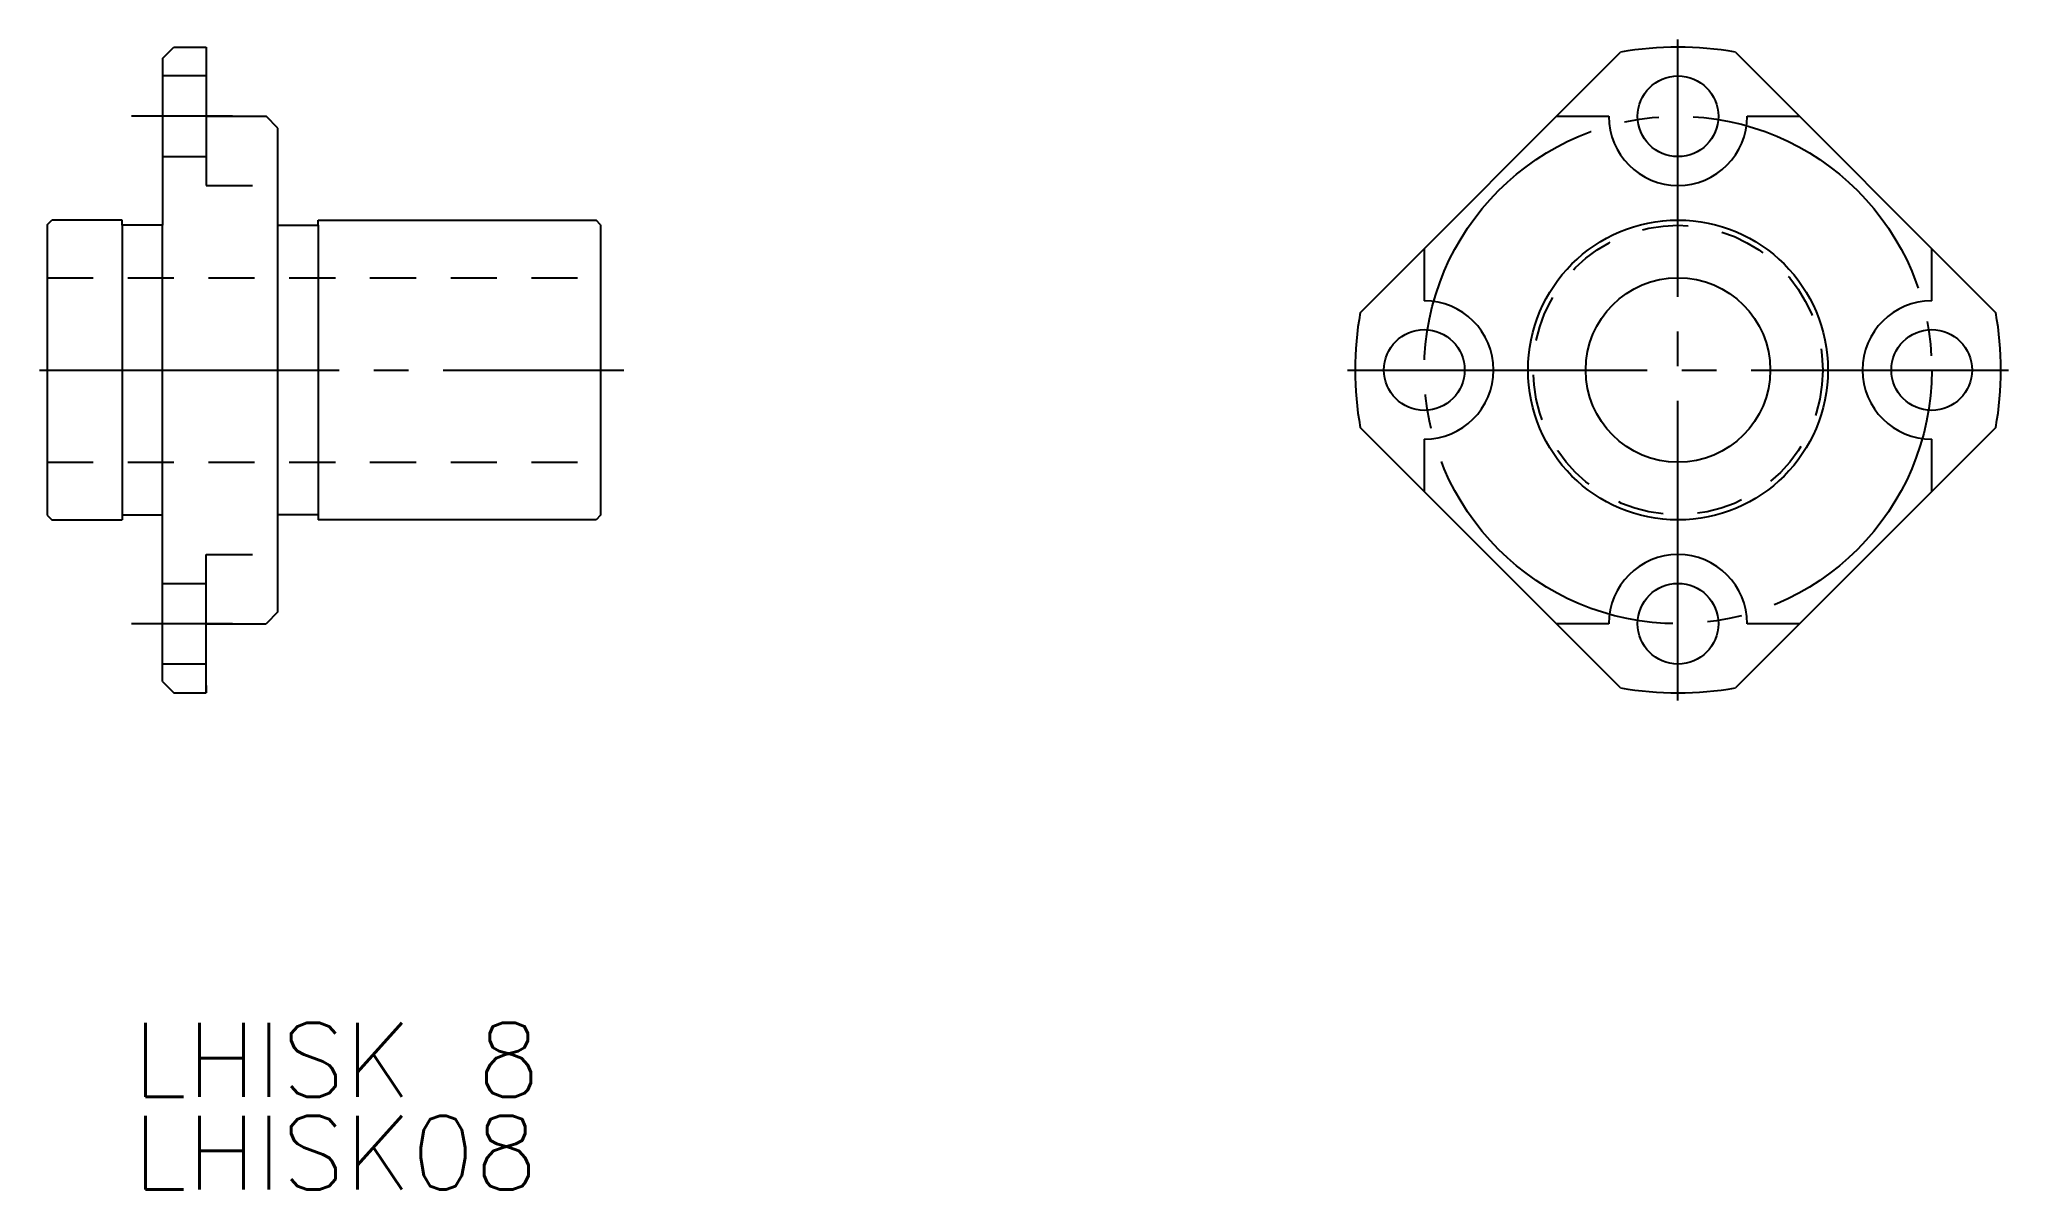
# Model space of a CAD drawing. Extents: x 101.8 to 187.2, y 129.4 to 179.2.
import ezdxf

# ---------------------------------------------------------------- set-up
doc = ezdxf.new("R2010")
doc.units = 0
doc.linetypes.add('CENTER', pattern=[17.5, 13, -1.5, 1.5, -1.5])
doc.linetypes.add('DASHED', pattern=[3.5, 2, -1.5])
doc.layers.get('0').update_dxf_attribs({"linetype": 'CONTINUOUS'})
doc.layers.add('CENTER', color=1, linetype='CENTER')
doc.styles.get("Standard").update_dxf_attribs({"font": 'txt.shx', "bigfont": '@extfont2.shx'})

msp = doc.modelspace()

# ---------------------------------------------------------------- linework, layer by layer
at = {"color": 7, "linetype": 'CONTINUOUS'}
for p, q in [((107.116, 178.41), (107.616, 178.91)), ((107.616, 178.91), (109.016, 178.91)), ((109.016, 178.91), (109.016, 175.91)), ((159.046, 167.395), (170.337, 178.687)), ((175.309, 178.687), (186.601, 167.395)), ((107.116, 178.41), (107.116, 171.185)), ((109.016, 175.91), (111.616, 175.91)), ((112.116, 175.397), (111.616, 175.91)), ((167.56, 175.91), (169.823, 175.91)), ((175.823, 175.91), (178.087, 175.91)), ((112.116, 154.422), (112.116, 175.397)), ((102.116, 171.21), (102.316, 171.41)), ((102.116, 171.21), (102.116, 158.61)), ((105.366, 171.41), (102.316, 171.41)), ((105.366, 171.185), (105.366, 171.41)), ((105.366, 171.185), (105.366, 158.41)), ((107.116, 171.185), (105.366, 171.185)), ((107.116, 151.41), (107.116, 171.185)), ((112.116, 171.185), (113.866, 171.185)), ((113.866, 171.41), (125.916, 171.41)), ((113.866, 171.185), (113.866, 171.41)), ((113.866, 171.185), (113.866, 158.41)), ((126.116, 171.21), (125.916, 171.41)), ((126.116, 171.21), (126.116, 158.61)), ((161.823, 170.173), (161.823, 167.91)), ((183.823, 167.91), (183.823, 170.173)), ((170.337, 151.132), (159.046, 162.424)), ((186.601, 162.424), (175.309, 151.132)), ((161.823, 161.91), (161.823, 159.646)), ((183.823, 159.646), (183.823, 161.91)), ((102.116, 158.61), (102.316, 158.41)), ((102.316, 158.41), (105.366, 158.41)), ((105.366, 158.635), (107.116, 158.635)), ((113.866, 158.635), (112.116, 158.635)), ((125.916, 158.41), (113.866, 158.41)), ((126.116, 158.61), (125.916, 158.41)), ((109.016, 153.91), (111.616, 153.91)), ((109.016, 150.91), (109.016, 153.91)), ((112.116, 154.422), (111.616, 153.91)), ((169.823, 153.91), (167.56, 153.91)), ((178.087, 153.91), (175.823, 153.91)), ((107.116, 151.41), (107.616, 150.91)), ((109.016, 151.235), (109.016, 150.91)), ((107.616, 150.91), (109.016, 150.91))]:
    msp.add_line(p, q, dxfattribs=at)
at = {"color": 3, "linetype": 'DASHED'}
for p, q in [((109.016, 177.66), (107.116, 177.66)), ((109.016, 175.91), (109.016, 174.16)), ((107.116, 174.16), (109.016, 174.16)), ((109.016, 174.16), (109.016, 172.91)), ((109.016, 172.91), (112.116, 172.91)), ((102.116, 168.91), (126.116, 168.91)), ((102.116, 160.91), (126.116, 160.91)), ((109.016, 155.66), (109.016, 156.91)), ((109.016, 156.91), (112.116, 156.91)), ((107.116, 155.66), (109.016, 155.66)), ((109.016, 153.91), (109.016, 155.66)), ((109.016, 152.16), (107.116, 152.16))]:
    msp.add_line(p, q, dxfattribs=at)
at = {"color": 7, "linetype": 'CONTINUOUS'}
for centre, radius in [((172.823, 175.91), 1.75), ((172.823, 164.91), 6.5), ((172.823, 164.91), 4), ((161.823, 164.91), 1.75), ((183.823, 164.91), 1.75), ((172.823, 153.91), 1.75)]:
    msp.add_circle(centre, radius, dxfattribs=at)
at = {"color": 3, "linetype": 'DASHED'}
msp.add_circle((172.823, 164.91), 6.275, dxfattribs=at)
at = {"color": 7, "linetype": 'CONTINUOUS'}
for centre, radius, start, end in [((172.823, 164.91), 14, 79.77194, 100.22806), ((172.823, 175.91), 3, 180, 0), ((172.823, 164.91), 14, 169.77194, 190.22806), ((161.823, 164.91), 3, 270, 90), ((183.823, 164.91), 3, 90, 270), ((172.823, 164.91), 14, 349.77194, 10.22806), ((172.823, 153.91), 3, 0, 180), ((172.823, 164.91), 14, 259.77194, 280.22806)]:
    msp.add_arc(centre, radius, start, end, dxfattribs=at)
at = {"layer": 'CENTER', "color": 1, "linetype": 'CENTER'}
for p, q in [((172.823, 150.576), (172.823, 179.243)), ((110.156, 175.91), (105.783, 175.91)), ((101.783, 164.91), (127.116, 164.91)), ((158.49, 164.91), (187.157, 164.91)), ((110.156, 153.91), (105.783, 153.91))]:
    msp.add_line(p, q, dxfattribs=at)
msp.add_circle((172.823, 164.91), 11, dxfattribs=at)

# ---------------------------------------------------------------- texts
at = {"color": 7, "linetype": 'CONTINUOUS'}
for s, p in [('LHISK 8', (105.838, 133.404)), ('LHISK08', (105.838, 129.378))]:
    msp.add_text(s, height=3.2, dxfattribs=at).set_placement(p)

doc.saveas('drawing.dxf')
